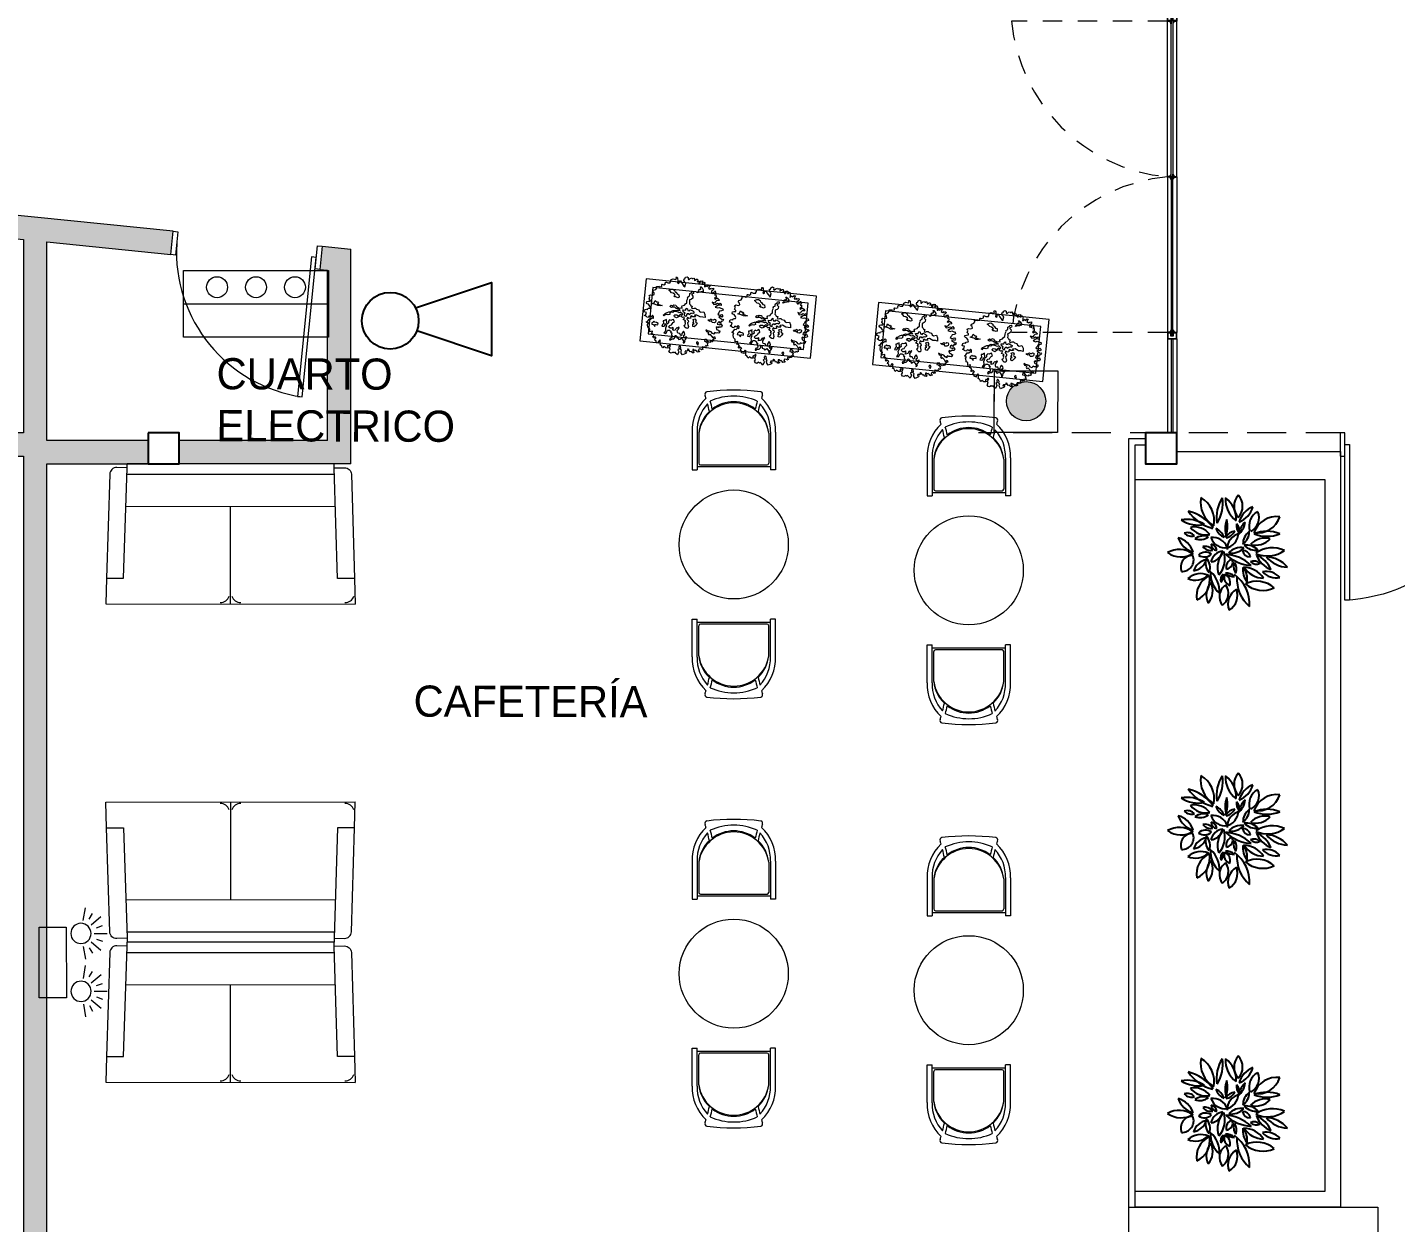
# Model space of a CAD drawing. Header units: metres. Extents: x 51 to 18146, y -212 to 18074.
# Drawn here: x 104.38 to 113.15, y 352.97 to 360.63 of the extents above; entities that cross this region are included whole.
import ezdxf

# ---------------------------------------------------------------- set-up
doc = ezdxf.new("R2010")
doc.units = ezdxf.units.M
doc.linetypes.add('DASHED2', pattern=[0.375, 0.25, -0.125])
doc.linetypes.add('HIDDEN2', pattern=[0.1875, 0.125, -0.0625])
doc.layers.get('0').update_dxf_attribs({"color": 250})
doc.layers.add('EXTINTORES', color=1, linetype='Continuous')
doc.layers.add('P0 - Vegetación', color=116, linetype='Continuous')
for name, color, linetype, lineweight in [('I-EM', 1, 'Continuous', 0), ('L-lampara de emergencia', 1, 'Continuous', 0), ('Metal', 250, 'Continuous', 0), ('P0 - Estructura', 250, 'Continuous', 25), ('P0 - Mobiliario', 250, 'Continuous', 9), ('P0 - Paredes', 250, 'Continuous', 20), ('P0 - Puertas', 250, 'Continuous', 13), ('P0 - Textos', 250, 'Continuous', 13), ('P0 - Ventanas', 250, 'Continuous', 15), ('P02 Vidrio', 250, 'Continuous', 0), ('RA Incendios', 1, 'Continuous', 5)]:
    doc.layers.add(name, color=color, linetype=linetype, lineweight=lineweight)
doc.layers.get('0').freeze()
doc.styles.add('ATT', font='romans.shx')
doc.styles.add('CENTURY GOTHIC', font='GOTHIC.TTF')

# ---------------------------------------------------------------- blocks, each defined once
blk = doc.blocks.new('*U218')
for points in [[(-0.07, 0.975), (-0.07, 0.075), (-0.04, 0.075), (-0.04, 0.975)], [(-0.07, 0), (-0.1, 0), (-0.1, 0.15), (-0.07, 0.15)], [(0.86, 0), (0.83, 0), (0.83, 0.15), (0.86, 0.15)]]:
    blk.add_lwpolyline(points, close=True)
blk.add_arc((-0.1103, 0.0347), 0.9411, 2.45203, 87.54797)
blk = doc.blocks.new('*U183')
at = {"layer": 'Metal', "color": 252}
for p, q in [((-12.105, 3.07, 0), (-12.105, 4.07, 0)), ((-12.045, 3.07, 0), (-12.045, 4.07, 0)), ((-12.105, 3.07, 0), (-12.105, 2.07, 0)), ((-12.045, 3.07, 0), (-12.045, 2.07, 0))]:
    blk.add_line(p, q, dxfattribs=at)
at = {"layer": 'Metal', "color": 252, "linetype": 'HIDDEN2'}
for p, q in [((-12.045, 4.07, 0), (-11.045, 4.07, 0)), ((-12.045, 2.07, 0), (-11.045, 2.07, 0))]:
    blk.add_line(p, q, dxfattribs=at)
at = {"layer": 'Metal', "extrusion": (7.7063e-09, 5.82697e-10, 1), "elevation": 0}
for points in [[(-12.045, 4.11), (-12.105, 4.11), (-12.105, 4.07), (-12.08, 4.07), (-12.08, 4.09), (-12.07, 4.09), (-12.07, 4.07), (-12.045, 4.07)], [(-12.0475, 4.1075), (-12.1025, 4.1075), (-12.1025, 4.0725), (-12.0825, 4.0725), (-12.0825, 4.0925), (-12.0675, 4.0925), (-12.0675, 4.0725), (-12.0475, 4.0725)], [(-12.045, 3.07), (-12.105, 3.07), (-12.105, 3.07), (-12.08, 3.07), (-12.08, 3.07), (-12.07, 3.07), (-12.07, 3.07), (-12.045, 3.07)], [(-12.045, 2.03), (-12.105, 2.03), (-12.105, 2.07), (-12.08, 2.07), (-12.08, 2.05), (-12.07, 2.05), (-12.07, 2.07), (-12.045, 2.07)], [(-12.0475, 2.0325), (-12.1025, 2.0325), (-12.1025, 2.0675), (-12.0825, 2.0675), (-12.0825, 2.0475), (-12.0675, 2.0475), (-12.0675, 2.0675), (-12.0475, 2.0675)]]:
    blk.add_lwpolyline(points, close=True, dxfattribs=at)
for points in [[(-12.08, 4.07), (-12.08, 4.0539, -1), (-12.0827, 4.0539, 0.374293), (-12.0989, 4.068, -1.02087), (-12.0991, 4.07), (-12.08, 4.07)], [(-12.07, 4.07), (-12.07, 4.0539, 1), (-12.0673, 4.0539, -0.374293), (-12.0511, 4.068, 1.02087), (-12.0509, 4.07), (-12.07, 4.07)], [(-12.08, 3.07), (-12.08, 3.0861, 1), (-12.0827, 3.0861, -0.374293), (-12.0989, 3.072, 1.02087), (-12.0991, 3.07), (-12.08, 3.07)], [(-12.07, 3.07), (-12.07, 3.0861, -1), (-12.0673, 3.0861, 0.374293), (-12.0511, 3.072, -1.02087), (-12.0509, 3.07), (-12.07, 3.07)], [(-12.08, 3.07), (-12.08, 3.0539, -1), (-12.0827, 3.0539, 0.374293), (-12.0989, 3.068, -1.02087), (-12.0991, 3.07), (-12.08, 3.07)], [(-12.07, 3.07), (-12.07, 3.0539, 1), (-12.0673, 3.0539, -0.374293), (-12.0511, 3.068, 1.02087), (-12.0509, 3.07), (-12.07, 3.07)], [(-12.08, 2.07), (-12.08, 2.0861, 1), (-12.0827, 2.0861, -0.374293), (-12.0989, 2.072, 1.02087), (-12.0991, 2.07), (-12.08, 2.07)], [(-12.07, 2.07), (-12.07, 2.0861, -1), (-12.0673, 2.0861, 0.374293), (-12.0511, 2.072, -1.02087), (-12.0509, 2.07), (-12.07, 2.07)]]:
    blk.add_lwpolyline(points, format="xyb", close=True, dxfattribs=at)
blk.add_lwpolyline([(-12.08, 3.07), (-12.08, 3.07), (-12.07, 3.07), (-12.07, 3.07)], dxfattribs=at)
blk.add_lwpolyline([(-12.08, 3.07), (-12.08, 3.07), (-12.07, 3.07), (-12.07, 3.07)], dxfattribs=at)
at = {"layer": 'Metal', "color": 252, "linetype": 'HIDDEN2'}
for centre, start, end in [((-12.1466, 4.1716, 0), 275.26943, 354.7305), ((-12.1466, 1.9684, 0), 5.2695, 84.73057)]:
    blk.add_arc(centre, 1.1063, start, end, dxfattribs=at)
at = {"layer": 'P02 Vidrio', "extrusion": (7.7063e-09, 5.82697e-10, 1), "elevation": 0}
for points in [[(-12.08, 4.09), (-12.08, 3.07), (-12.07, 3.07), (-12.07, 4.09)], [(-12.08, 2.05), (-12.08, 3.07), (-12.07, 3.07), (-12.07, 2.05)]]:
    blk.add_lwpolyline(points, close=True, dxfattribs=at)
blk = doc.blocks.new('AP79')
for points in [[(-0.003, 0.465), (0.006, 0.486), (0.024, 0.495), (0.039, 0.485), (0.039, 0.472), (0.042, 0.458), (0.051, 0.458), (0.067, 0.474), (0.088, 0.481), (0.092, 0.472), (0.101, 0.472), (0.112, 0.479), (0.123, 0.465), (0.121, 0.45), (0.128, 0.452), (0.148, 0.465), (0.16, 0.466), (0.164, 0.45), (0.158, 0.433), (0.178, 0.443), (0.18, 0.417), (0.194, 0.415), (0.198, 0.433), (0.198, 0.447), (0.217, 0.445), (0.223, 0.449), (0.226, 0.433), (0.217, 0.418), (0.231, 0.418), (0.246, 0.433), (0.257, 0.418), (0.253, 0.404), (0.253, 0.39), (0.251, 0.371), (0.264, 0.375), (0.271, 0.39), (0.284, 0.375), (0.3, 0.388), (0.305, 0.4), (0.31, 0.39), (0.323, 0.39), (0.314, 0.374), (0.305, 0.357), (0.321, 0.345), (0.328, 0.359), (0.334, 0.347), (0.35, 0.354), (0.366, 0.357), (0.369, 0.341), (0.357, 0.327), (0.342, 0.32), (0.342, 0.304), (0.35, 0.284), (0.357, 0.298), (0.371, 0.284), (0.371, 0.306), (0.385, 0.311), (0.389, 0.322), (0.395, 0.302), (0.4, 0.289), (0.389, 0.279), (0.388, 0.268), (0.402, 0.273), (0.404, 0.255), (0.404, 0.244), (0.393, 0.237), (0.384, 0.228), (0.393, 0.217), (0.404, 0.228), (0.415, 0.236), (0.432, 0.223), (0.448, 0.207), (0.441, 0.201), (0.412, 0.198), (0.398, 0.182), (0.388, 0.166), (0.357, 0.176), (0.377, 0.148), (0.404, 0.153), (0.423, 0.166), (0.447, 0.155), (0.459, 0.169), (0.472, 0.153), (0.472, 0.137), (0.45, 0.141), (0.429, 0.137), (0.396, 0.116), (0.429, 0.105), (0.447, 0.112), (0.484, 0.098), (0.493, 0.1), (0.499, 0.078), (0.479, 0.068), (0.455, 0.064), (0.448, 0.044), (0.432, 0.026), (0.45, 0.015), (0.484, 0.024), (0.499, 0.008), (0.488, -0.01), (0.47, -0.001), (0.447, -0.01), (0.473, -0.029), (0.486, -0.042), (0.499, -0.037), (0.509, -0.049), (0.495, -0.063), (0.479, -0.065), (0.468, -0.087), (0.453, -0.07), (0.436, -0.085), (0.431, -0.103), (0.468, -0.112), (0.459, -0.112), (0.477, -0.099), (0.493, -0.122), (0.486, -0.138), (0.466, -0.14), (0.45, -0.138), (0.441, -0.151), (0.432, -0.138), (0.418, -0.148), (0.423, -0.171), (0.447, -0.181), (0.452, -0.196), (0.466, -0.189), (0.464, -0.21), (0.455, -0.219), (0.437, -0.216), (0.421, -0.219), (0.404, -0.21), (0.395, -0.219), (0.393, -0.233), (0.373, -0.223), (0.355, -0.203), (0.328, -0.194), (0.305, -0.192), (0.285, -0.178), (0.294, -0.201), (0.325, -0.208), (0.314, -0.223), (0.325, -0.244), (0.337, -0.232), (0.362, -0.257), (0.377, -0.282), (0.4, -0.264), (0.409, -0.292), (0.391, -0.296), (0.373, -0.314), (0.382, -0.325), (0.362, -0.334), (0.352, -0.321), (0.341, -0.339), (0.316, -0.328), (0.298, -0.303), (0.275, -0.305), (0.271, -0.325), (0.291, -0.33), (0.32, -0.352), (0.307, -0.362), (0.318, -0.379), (0.314, -0.387), (0.291, -0.38), (0.289, -0.391), (0.294, -0.403), (0.282, -0.403), (0.267, -0.403), (0.261, -0.411), (0.248, -0.395), (0.244, -0.418), (0.257, -0.43), (0.237, -0.439), (0.23, -0.43), (0.207, -0.428), (0.196, -0.454), (0.209, -0.452), (0.212, -0.465), (0.185, -0.471), (0.178, -0.459), (0.158, -0.443), (0.15, -0.454), (0.14, -0.438), (0.126, -0.439), (0.126, -0.461), (0.146, -0.47), (0.135, -0.481), (0.119, -0.479), (0.108, -0.463), (0.092, -0.468), (0.08, -0.452), (0.06, -0.436), (0.071, -0.432), (0.056, -0.459), (0.031, -0.459), (0.024, -0.473), (0.037, -0.47), (0.045, -0.482), (0.04, -0.49), (-0.004, -0.511), (-0.02, -0.487), (-0.023, -0.463), (-0.017, -0.452), (-0.031, -0.441), (-0.026, -0.42), (-0.033, -0.402), (-0.046, -0.391), (-0.055, -0.411), (-0.05, -0.432), (-0.067, -0.447), (-0.06, -0.457), (-0.053, -0.473), (-0.069, -0.511), (-0.087, -0.493), (-0.101, -0.477), (-0.114, -0.487), (-0.126, -0.477), (-0.148, -0.491), (-0.166, -0.486), (-0.18, -0.465), (-0.166, -0.445), (-0.174, -0.425), (-0.166, -0.403), (-0.16, -0.387), (-0.171, -0.379), (-0.183, -0.403), (-0.194, -0.393), (-0.2, -0.406), (-0.196, -0.428), (-0.221, -0.428), (-0.246, -0.411), (-0.261, -0.428), (-0.271, -0.412), (-0.278, -0.398), (-0.296, -0.391), (-0.291, -0.38), (-0.294, -0.357), (-0.296, -0.344), (-0.291, -0.339), (-0.302, -0.327), (-0.323, -0.354), (-0.316, -0.37), (-0.348, -0.36), (-0.348, -0.339), (-0.364, -0.33), (-0.359, -0.311), (-0.347, -0.305), (-0.363, -0.289), (-0.38, -0.301), (-0.382, -0.301), (-0.393, -0.287), (-0.379, -0.275), (-0.393, -0.253), (-0.404, -0.255), (-0.412, -0.244), (-0.402, -0.239), (-0.4, -0.216), (-0.434, -0.225), (-0.434, -0.207), (-0.434, -0.189), (-0.445, -0.185), (-0.455, -0.178), (-0.458, -0.169), (-0.463, -0.14), (-0.468, -0.137), (-0.464, -0.133), (-0.454, -0.114), (-0.474, -0.108), (-0.482, -0.101), (-0.463, -0.09), (-0.445, -0.063), (-0.427, -0.063), (-0.404, -0.043), (-0.391, -0.056), (-0.391, -0.027), (-0.404, -0.013), (-0.422, -0.038), (-0.429, -0.027), (-0.45, -0.027), (-0.458, -0.043), (-0.475, -0.04), (-0.482, -0.033), (-0.506, -0.019), (-0.49, -0.008), (-0.482, 0.019), (-0.513, 0.026), (-0.507, 0.055), (-0.484, 0.062), (-0.472, 0.058), (-0.464, 0.074), (-0.438, 0.078), (-0.434, 0.09), (-0.441, 0.101), (-0.458, 0.126), (-0.475, 0.132), (-0.486, 0.144), (-0.48, 0.159), (-0.464, 0.164), (-0.436, 0.166), (-0.438, 0.18), (-0.454, 0.196), (-0.445, 0.221), (-0.455, 0.239), (-0.439, 0.25), (-0.409, 0.246), (-0.389, 0.253), (-0.393, 0.275), (-0.411, 0.289), (-0.4, 0.307), (-0.373, 0.32), (-0.361, 0.339), (-0.364, 0.357), (-0.325, 0.361), (-0.323, 0.354), (-0.296, 0.359), (-0.296, 0.37), (-0.298, 0.384), (-0.293, 0.388), (-0.291, 0.388), (-0.271, 0.381), (-0.25, 0.393), (-0.252, 0.4), (-0.25, 0.418), (-0.239, 0.418), (-0.221, 0.409), (-0.189, 0.411), (-0.189, 0.417), (-0.18, 0.429), (-0.182, 0.438), (-0.177, 0.452), (-0.153, 0.463), (-0.119, 0.454), (-0.11, 0.474), (-0.119, 0.485), (-0.103, 0.485), (-0.096, 0.472), (-0.092, 0.439), (-0.098, 0.415), (-0.087, 0.406), (-0.076, 0.413), (-0.072, 0.438), (-0.058, 0.439), (-0.046, 0.417), (-0.013, 0.374), (-0.001, 0.363), (0.01, 0.411), (-0.004, 0.425), (-0.015, 0.445), (-0.013, 0.466)], [(0.175, 0.325), (0.191, 0.338), (0.207, 0.336), (0.207, 0.352), (0.2, 0.368), (0.209, 0.368), (0.221, 0.356), (0.237, 0.331), (0.235, 0.307), (0.226, 0.311), (0.212, 0.304), (0.187, 0.302), (0.162, 0.291), (0.166, 0.304), (0.185, 0.314)], [(-0.377, 0.177), (-0.357, 0.159), (-0.343, 0.162), (-0.332, 0.144), (-0.35, 0.137), (-0.314, 0.123), (-0.285, 0.116), (-0.31, 0.112), (-0.339, 0.112), (-0.368, 0.126), (-0.413, 0.139), (-0.388, 0.148)], [(-0.266, -0.009), (-0.248, 0.01), (-0.23, 0.021), (-0.219, 0.028), (-0.196, 0.037), (-0.169, 0.039), (-0.164, 0.046), (-0.142, 0.057), (-0.124, 0.055), (-0.094, 0.061), (-0.076, 0.062), (-0.049, 0.059), (-0.058, 0.069), (-0.08, 0.077), (-0.103, 0.084), (-0.121, 0.098), (-0.153, 0.098), (-0.165, 0.094), (-0.185, 0.107), (-0.167, 0.123), (-0.146, 0.114), (-0.135, 0.13), (-0.108, 0.123), (-0.101, 0.107), (-0.076, 0.094), (-0.07, 0.087), (-0.049, 0.094), (-0.027, 0.089), (-0.033, 0.109), (-0.026, 0.121), (0.003, 0.13), (0.014, 0.148), (0.032, 0.161), (0.032, 0.19), (0.037, 0.206), (0.044, 0.225), (0.039, 0.232), (0.049, 0.243), (0.065, 0.25), (0.065, 0.266), (0.067, 0.281), (0.092, 0.295), (0.091, 0.302), (0.105, 0.309), (0.114, 0.3), (0.112, 0.281), (0.092, 0.274), (0.091, 0.264), (0.096, 0.259), (0.107, 0.247), (0.105, 0.222), (0.091, 0.209), (0.08, 0.202), (0.065, 0.197), (0.067, 0.184), (0.067, 0.166), (0.065, 0.148), (0.078, 0.136), (0.083, 0.123), (0.101, 0.12), (0.094, 0.094), (0.107, 0.087), (0.126, 0.094), (0.144, 0.094), (0.157, 0.082), (0.187, 0.075), (0.198, 0.053), (0.216, 0.043), (0.253, 0.051), (0.268, 0.018), (0.271, -0.024), (0.241, -0.017), (0.209, -0.017), (0.166, 0.007), (0.134, 0.003), (0.146, -0.017), (0.112, -0.017), (0.094, -0.004), (0.085, -0.017), (0.089, -0.035), (0.065, -0.04), (0.046, -0.029), (0.04, -0.051), (0.057, -0.065), (0.06, -0.083), (0.048, -0.099), (0.053, -0.119), (0.06, -0.142), (0.053, -0.17), (0.033, -0.167), (0.014, -0.153), (0.005, -0.133), (0.019, -0.124), (0.024, -0.104), (0.014, -0.084), (0.028, -0.081), (0.016, -0.067), (-0.008, -0.058), (0.003, -0.042), (0.008, -0.029), (-0.001, -0.025), (-0.02, -0.029), (-0.033, -0.018), (-0.054, -0.015), (-0.07, -0.024), (-0.094, -0.038), (-0.121, -0.025), (-0.128, -0.009), (-0.117, 0), (-0.09, 0), (-0.078, -0.009), (-0.058, 0), (-0.047, 0.012), (-0.031, 0), (-0.019, 0.005), (-0.02, 0.018), (-0.031, 0.026), (-0.045, 0.037), (-0.062, 0.03), (-0.074, 0.035), (-0.103, 0.044), (-0.133, 0.043), (-0.144, 0.03), (-0.165, 0.034), (-0.183, 0.023), (-0.182, 0.005), (-0.203, -0.004), (-0.217, 0.001), (-0.25, -0.008), (-0.258, -0.018)], [(-0.171, 0.327), (-0.153, 0.329), (-0.13, 0.316), (-0.126, 0.298), (-0.112, 0.291), (-0.092, 0.266), (-0.073, 0.261), (-0.069, 0.227), (-0.085, 0.22), (-0.11, 0.23), (-0.126, 0.23), (-0.133, 0.245), (-0.119, 0.25), (-0.126, 0.261), (-0.146, 0.277), (-0.167, 0.281), (-0.187, 0.302), (-0.203, 0.314)], [(0.019, 0.066), (0.028, 0.087), (0.039, 0.093), (0.042, 0.078), (0.049, 0.062), (0.074, 0.057), (0.065, 0.067), (0.082, 0.073), (0.112, 0.058), (0.126, 0.046), (0.125, 0.03), (0.11, 0.021), (0.105, 0.028), (0.085, 0.023), (0.065, 0.008), (0.062, 0.019), (0.042, 0.019), (0.031, 0.005), (0.028, -0.015), (0.012, -0.008), (0.003, 0.015), (0.013, 0.026), (-0.008, 0.039), (-0.015, 0.066)], [(-0.371, -0.103), (-0.386, -0.09), (-0.391, -0.103), (-0.409, -0.11), (-0.411, -0.13), (-0.389, -0.131), (-0.368, -0.158), (-0.366, -0.133), (-0.352, -0.13), (-0.33, -0.133), (-0.33, -0.115), (-0.348, -0.105)], [(-0.223, -0.062), (-0.243, -0.072), (-0.248, -0.079), (-0.266, -0.081), (-0.261, -0.115), (-0.273, -0.13), (-0.28, -0.148), (-0.255, -0.151), (-0.241, -0.138), (-0.237, -0.115), (-0.221, -0.142), (-0.234, -0.174), (-0.23, -0.192), (-0.234, -0.216), (-0.25, -0.235), (-0.228, -0.241), (-0.219, -0.228), (-0.207, -0.201), (-0.182, -0.199), (-0.157, -0.214), (-0.165, -0.228), (-0.148, -0.232), (-0.153, -0.253), (-0.144, -0.273), (-0.146, -0.293), (-0.169, -0.3), (-0.176, -0.321), (-0.162, -0.321), (-0.148, -0.307), (-0.123, -0.307), (-0.105, -0.285), (-0.106, -0.266), (-0.096, -0.262), (-0.085, -0.277), (-0.085, -0.294), (-0.069, -0.298), (-0.056, -0.316), (-0.044, -0.309), (-0.024, -0.298), (-0.012, -0.314), (0.003, -0.336), (0.001, -0.357), (0.012, -0.355), (0.023, -0.337), (0.015, -0.323), (0.028, -0.312), (0.042, -0.289), (0.04, -0.277), (0.028, -0.282), (0.013, -0.294), (0.008, -0.28), (0.001, -0.26), (0.019, -0.248), (0.015, -0.228), (-0.001, -0.207), (-0.008, -0.217), (-0.019, -0.235), (-0.02, -0.251), (-0.03, -0.266), (-0.038, -0.259), (-0.048, -0.237), (-0.074, -0.235), (-0.078, -0.219), (-0.08, -0.198), (-0.067, -0.18), (-0.056, -0.162), (-0.062, -0.155), (-0.078, -0.171), (-0.089, -0.165), (-0.099, -0.178), (-0.108, -0.196), (-0.135, -0.203), (-0.137, -0.189), (-0.128, -0.174), (-0.137, -0.162), (-0.149, -0.173), (-0.173, -0.174), (-0.194, -0.155), (-0.178, -0.137), (-0.157, -0.131), (-0.148, -0.115), (-0.135, -0.099), (-0.121, -0.088), (-0.128, -0.07), (-0.135, -0.058), (-0.148, -0.065), (-0.165, -0.074), (-0.183, -0.067), (-0.198, -0.085), (-0.196, -0.106), (-0.214, -0.124), (-0.219, -0.094), (-0.223, -0.081)], [(0.119, -0.051), (0.142, -0.042), (0.158, -0.063), (0.148, -0.078), (0.155, -0.087), (0.173, -0.097), (0.158, -0.124), (0.135, -0.148), (0.117, -0.142), (0.117, -0.11), (0.133, -0.106), (0.115, -0.085), (0.13, -0.076)], [(0.309, -0.051), (0.32, -0.052), (0.336, -0.049), (0.352, -0.038), (0.356, -0.045), (0.379, -0.049), (0.391, -0.04), (0.407, -0.044), (0.411, -0.058), (0.407, -0.076), (0.389, -0.087), (0.366, -0.085), (0.363, -0.083), (0.359, -0.074), (0.359, -0.062), (0.338, -0.07), (0.32, -0.063)], [(0.196, -0.351), (0.185, -0.337), (0.171, -0.343), (0.169, -0.355), (0.182, -0.366), (0.187, -0.379)]]:
    blk.add_lwpolyline(points, close=True)
blk = doc.blocks.new('-COL40-')
at = {"color": 0}
blk.add_lwpolyline([(-0.2, 0.2), (-0.2, -0.2), (0.2, -0.2), (0.2, 0.2)], close=True, dxfattribs=at)
blk = doc.blocks.new('12PPLT10')
at = {"color": 0, "linetype": 'ByBlock'}
for centre, radius, start, end in [((0.089, 0.365), 0.146, 120.4086, 200.4312), ((-0.122, 0.44), 0.146, 300.4086, 20.4312), ((0.147, 0.439), 0.305, 176.0096, 234.5768), ((-0.356, 0.229), 0.305, 356.0096, 49.186), ((0.139, 0.35), 0.119, 124.6008, 217.4658), ((-0.023, 0.376), 0.119, 304.6008, 37.4658), ((0.307, 0.329), 0.212, 175.2839, 229.9285), ((-0.041, 0.184), 0.212, 355.2839, 49.9285), ((0.312, 0.325), 0.16, 138.8969, 205.4069), ((0.047, 0.362), 0.16, 318.8969, 25.4069), ((0.365, 0.232), 0.189, 114.4303, 189.807), ((0.101, 0.372), 0.189, 294.4303, 9.807), ((-0.271, 0.094), 0.229, 49.8506, 114.6719), ((-0.219, 0.476), 0.229, 229.8506, 294.6719), ((0.036, 0.232), 0.175, 172.8778, 216.4562), ((-0.276, 0.146), 0.175, 354.4977, 38.0761), ((0.079, 0.258), 0.0744, 161.8817, 249.7301), ((-0.017, 0.211), 0.0744, 341.8817, 69.7301), ((0.124, 0.207), 0.0617, 131.0823, 198.427), ((0.025, 0.234), 0.0617, 311.0823, 18.427), ((0.298, 0.078), 0.159, 66.1459, 133.4318), ((-0.486, -0.114), 0.242, 39.7488, 87.8702), ((-0.291, 0.282), 0.242, 219.7488, 267.8702), ((-0.383, 0.062), 0.156, 42.1437, 101.6667), ((-0.299, 0.319), 0.156, 222.1437, 281.6667), ((-0.418, -0.053), 0.216, 21.3015, 68.66), ((-0.137, 0.227), 0.216, 201.3015, 248.66), ((-0.105, 0.331), 0.203, 212.8184, 268.3343), ((-0.282, 0.018), 0.203, 32.8184, 88.3343), ((0.044, 0.144), 0.0925, 158.2119, 216.9673), ((-0.116, 0.123), 0.0925, 338.2119, 36.9673), ((0.039, 0.28), 0.102, 227.1077, 273.2701), ((-0.025, 0.104), 0.102, 47.1077, 93.2701), ((0.049, 0.082), 0.065, 102.1635, 198.3798), ((-0.026, 0.125), 0.065, 282.1635, 18.3798), ((0.243, 0.06), 0.194, 136.6356, 199.4278), ((-0.082, 0.129), 0.194, 316.6356, 19.4278), ((0.293, 0.131), 0.118, 159.261, 223.9723), ((0.095, 0.093), 0.118, 337.7122, 42.4235), ((0.254, 0.341), 0.159, 245.4893, 312.7752), ((0.184, 0.2), 0.137, 279.3324, 342.1699), ((0.336, 0.023), 0.137, 99.3324, 162.1699), ((0.411, 0.066), 0.098, 86.9965, 202.2058), ((0.325, 0.127), 0.098, 266.9965, 22.2058), ((-0.31, -0.217), 0.249, 66.2552, 125.0335), ((-0.351, 0.213), 0.249, 245.6693, 304.4476), ((-0.215, 0.029), 0.0728, 47.3873, 115.7476), ((-0.197, 0.148), 0.0728, 227.3873, 295.7476), ((0.067, 0.367), 0.349, 226.9394, 265.8583), ((-0.196, -0.235), 0.349, 46.9394, 85.8583), ((-0.164, -0.025), 0.0661, 10.523, 90.8605), ((-0.1, 0.053), 0.0661, 190.523, 270.8605), ((-0.006, -0.131), 0.14, 80.1717, 138.3136), ((-0.087, 0.101), 0.14, 260.1717, 318.3136), ((0.054, 0.107), 0.116, 276.3902, 348.0722), ((0.182, -0.032), 0.116, 97.3883, 169.0703), ((0.223, -0.04), 0.0817, 53.2772, 136.2565), ((0.213, 0.082), 0.0817, 233.2772, 316.2565), ((0.421, -0.151), 0.192, 54.1936, 122.622), ((0.436, 0.17), 0.192, 232.0955, 300.5238), ((-0.208, -0.231), 0.173, 75.5726, 136.3385), ((-0.29, 0.055), 0.173, 255.5726, 316.3385), ((-0.212, -0.153), 0.138, 43.3367, 98.0592), ((-0.131, 0.079), 0.138, 223.3367, 278.0592), ((-0.23, -0.068), 0.128, 305.3547, 0.2444), ((-0.028, -0.172), 0.128, 125.3547, 180.2444), ((-0.095, -0.031), 0.125, 280.5964, 4.0524), ((0.062, -0.158), 0.125, 98.3256, 181.7816), ((0.048, -0.162), 0.126, 18.7265, 98.5819), ((0.149, 0.003), 0.126, 198.7265, 278.5819), ((0.107, -0.072), 0.0602, 4.751, 78.4779), ((0.179, -0.008), 0.0602, 184.751, 258.4779), ((0.172, -0.094), 0.0803, 36.6262, 104.0418), ((0.217, 0.032), 0.0803, 216.6262, 284.0418), ((0.263, -0.23), 0.125, 71.397, 126.5601), ((0.228, -0.012), 0.125, 251.397, 306.5601), ((0.494, 0.058), 0.186, 198.5093, 254.2466), ((0.267, -0.18), 0.186, 18.5093, 74.2466), ((-0.305, -0.424), 0.291, 67.9577, 112.0423), ((-0.305, 0.116), 0.291, 247.9577, 292.0423), ((-0.223, -0.362), 0.201, 81.9405, 161.3964), ((-0.386, -0.099), 0.201, 261.9405, 341.3964), ((-0.105, -0.292), 0.133, 118.5878, 201.4707), ((-0.287, -0.221), 0.133, 296.5049, 19.3878), ((0.03, -0.267), 0.151, 133.9894, 174.6599), ((-0.222, -0.142), 0.151, 312.3809, 353.0513), ((-0.122, -0.221), 0.0752, 346.6712, 51.5788), ((0.002, -0.183), 0.0752, 162.6051, 227.5126), ((0.059, -0.223), 0.104, 100.7404, 152.602), ((-0.048, -0.073), 0.104, 278.3028, 330.1644), ((0.277, -0.213), 0.249, 159.0434, 194.094), ((-0.201, -0.194), 0.249, 341.3279, 16.3785), ((0.005, -0.241), 0.128, 19.0975, 66.0922), ((0.177, -0.082), 0.128, 199.0975, 246.0922), ((0.368, -0.262), 0.229, 169.9797, 239.5558), ((0.026, -0.419), 0.229, 349.7437, 59.3198), ((0.44, -0.001), 0.354, 214.8518, 256.8329), ((0.065, -0.543), 0.354, 33.7346, 75.7157), ((0.211, -0.31), 0.165, 37.9495, 102.0596), ((0.307, -0.047), 0.165, 217.9495, 282.0596), ((0.269, -0.51), 0.282, 57.8807, 99.8189), ((0.33, -0.217), 0.0842, 42.1798, 106.9561), ((0.368, -0.08), 0.0842, 222.1798, 286.9561), ((0.001, -0.435), 0.195, 111.2499, 164.3738), ((-0.257, -0.201), 0.195, 291.2499, 344.3738), ((0.039, -0.387), 0.139, 137.2817, 222.7183), ((-0.166, -0.387), 0.139, 317.2817, 42.7184), ((0.177, -0.278), 0.223, 176.7146, 233.4855), ((-0.178, -0.444), 0.223, 356.7146, 53.4855), ((0.364, -0.408), 0.297, 146.5506, 189.6063), ((-0.176, -0.294), 0.297, 326.5506, 9.6063), ((0.371, 0.006), 0.282, 237.8807, 279.8189)]:
    blk.add_arc(centre, radius, start, end, dxfattribs=at)
at = {"color": 0, "linetype": 'ByBlock', "style": 'ATT'}
for tag, p, flags in [('ITEM', (-0.911, -2.546), 3), ('ROOM_NUMBER', (-0.911, -3.879), 1)]:
    blk.add_attdef(tag, p, '', height=1, dxfattribs=dict(at, flags=flags))
blk = doc.blocks.new('A$C7ec3bbc5')
at = {"layer": 'L-lampara de emergencia'}
for p, q in [((0.0001217, 0.0003677), (0.000063, 0.0004376)), ((0.0001415, 0.0004065), (0.0001261, 0.0004486)), ((0.0001815, 0.0003895), (0.0001815, 0.0004807)), ((0.0002216, 0.0004065), (0.0002369, 0.0004486)), ((0.0002413, 0.0003677), (0.0003, 0.0004376)), ((0.0005314, 0.0003677), (0.0004727, 0.0004376)), ((0.0005511, 0.0004065), (0.0005358, 0.0004486)), ((0.0005912, 0.0003895), (0.0005912, 0.0004807)), ((0.0006313, 0.0004065), (0.0006466, 0.0004486)), ((0.000651, 0.0003677), (0.0007097, 0.0004376)), ((0.0000899, 0.0003126), (0, 0.0003284)), ((0.0000801, 0.000355), (0.0000413, 0.0003774)), ((0.0002731, 0.0003126), (0.000363, 0.0003284)), ((0.000283, 0.000355), (0.0003218, 0.0003774)), ((0.0004996, 0.0003126), (0.0004097, 0.0003284)), ((0.0004897, 0.000355), (0.000451, 0.0003774)), ((0.0006828, 0.0003126), (0.0007727, 0.0003284)), ((0.0006926, 0.000355), (0.0007314, 0.0003774))]:
    blk.add_line(p, q, dxfattribs=at)
at = {"layer": 'L-lampara de emergencia', "linetype": 'Continuous'}
for p, q in [((0.0001363, 0), (0.0001363, 0.0001923)), ((0.0001363, 0.0001923), (0.0006364, 0.0001923)), ((0.0006364, 0.0001923), (0.0006364, 0)), ((0.0006364, 0), (0.0001363, 0))]:
    blk.add_line(p, q, dxfattribs=at)
at = {"layer": 'L-lampara de emergencia', "linetype": 'Continuous', "extrusion": (0, 0, -1)}
for centre, major_axis, start_param, end_param in [((0.0001815, 0.0002964), (0.0000505, 0.0000505), 3.926989, 10.210174), ((0.0005912, 0.0002964), (-0.0000505, 0.0000505), 5.497785254899894, 11.78097056207948)]:
    blk.add_ellipse(centre, major_axis=major_axis, ratio=1, start_param=start_param, end_param=end_param, dxfattribs=at)
blk = doc.blocks.new('A$C2213134c')
at = {"layer": 'RA Incendios'}
blk.add_lwpolyline([(0, 0.000429), (0.0009318, 0.000429), (0.0009318, 0), (0, 0)], close=True, dxfattribs=at)
blk.add_lwpolyline([(0, 0.0002145), (0.0009318, 0.0002145)], dxfattribs=at)
for centre in [(0.0002159, 0.0003211), (0.0004659, 0.0003211), (0.0007159, 0.0003211)]:
    blk.add_circle(centre, 0.0000671, dxfattribs=at)
blk = doc.blocks.new('extintor pqs')
at = {"layer": 'EXTINTORES'}
blk.add_lwpolyline([(102.0299, 70.2583), (102.5164, 70.4199), (102.5164, 69.9509), (102.0381, 70.1092)], dxfattribs=at)
blk.add_circle((101.8684, 70.1746), 0.1819, dxfattribs=at)
blk = doc.blocks.new('*U190')
for points in [[(-0.2, 0.15), (-0.17, 0.15), (-0.17, 0), (-0.2, 0)], [(0.83, 0.15), (0.86, 0.15), (0.86, 0), (0.83, 0)], [(0.83, -0.925), (0.83, 0.075), (0.8, 0.075), (0.8, -0.925)]]:
    blk.add_lwpolyline(points, close=True)
blk.add_arc((0.8747, 0.1197), 1.0457, 182.45203, 267.54797)
blk = doc.blocks.new('A$Caf474d90')
at = {"layer": 'I-EM'}
h = blk.add_hatch(color=256, dxfattribs=at)
h.dxf.hatch_style = 1
h.paths.add_polyline_path([(0.0000721, 0.0000937, 1), (0.0003028, 0.0000937, 1)])
for p, q in [((0, 0.0002723), (0.0002839, 0.0002726)), ((0.0000003, 0), (0, 0.0002723))]:
    blk.add_line(p, q, dxfattribs=at)
blk.add_lwpolyline([(0, 0.0002723), (0.0003735, 0.0002726), (0.0003738, -0.0000914), (0.0000003, -0.0000917)], close=True, dxfattribs=at)
blk.add_circle((0.0001875, 0.0000937), 0.0001153, dxfattribs=at)

msp = doc.modelspace()

# ---------------------------------------------------------------- hatches: boundary and pattern name
at = {"layer": 'P0 - Paredes'}
h = msp.add_hatch(color=256, dxfattribs=at)
h.dxf.hatch_style = 1
h.paths.add_polyline_path([(105.158, 357.9818), (104.5088, 357.9818), (104.5088, 359.2548), (105.3035, 359.1746), (105.3184, 359.3229), (101.7819, 359.6806), (101.7819, 359.53), (101.7819, 359.3802), (101.8568, 359.3802), (101.8568, 357.8819), (102.0016, 357.8818), (102.0016, 357.9818), (102.0016, 359.5078), (104.3589, 359.2699), (104.3589, 358.0317), (103.0604, 358.0317), (103.0604, 357.8819), (104.3589, 357.8819), (104.3589, 351.639), (103.8595, 351.639), (103.8595, 351.3394), (104.3589, 351.3394), (104.3589, 349.941), (104.5088, 349.941), (104.5088, 351.3394), (104.5088, 357.8319), (105.158, 357.8319)])
h = msp.add_hatch(color=256, dxfattribs=at)
h.dxf.hatch_style = 1
h.paths.add_polyline_path([(106.4572, 359.2088), (106.2727, 359.2274), (106.2576, 359.0784), (106.3073, 359.0733), (106.3073, 357.9818), (105.3578, 357.9818), (105.3578, 357.8319), (106.4572, 357.8319)])

# ---------------------------------------------------------------- linework, layer by layer
at = {"layer": 'P0 - Mobiliario'}
for p, q in [((108.6439, 358.0361), (108.6439, 357.7934)), ((108.676, 358.0373), (108.676, 357.7934)), ((108.6867, 358.029), (108.6867, 357.8363)), ((109.1357, 358.029), (109.1357, 357.8363)), ((109.1464, 358.0373), (109.1464, 357.7934)), ((109.1785, 358.0361), (109.1785, 357.7934)), ((108.6439, 357.7934), (108.676, 357.7934)), ((108.676, 357.8149), (109.1464, 357.8149)), ((108.6974, 357.8256), (109.125, 357.8256)), ((109.1785, 357.7934), (109.1464, 357.7934)), ((110.1501, 357.8702), (110.1501, 357.6275)), ((110.1822, 357.8713), (110.1823, 357.6275)), ((110.193, 357.8631), (110.193, 357.6704)), ((110.6419, 357.8631), (110.6419, 357.6704)), ((110.6526, 357.8713), (110.6526, 357.6275)), ((110.6847, 357.8702), (110.6847, 357.6275)), ((110.1501, 357.6275), (110.1823, 357.6275)), ((110.1823, 357.6489), (110.6526, 357.6489)), ((110.2037, 357.6597), (110.6312, 357.6597)), ((110.6847, 357.6275), (110.6526, 357.6275)), ((105.6858, 356.9334), (105.6861, 357.5595)), ((104.8911, 357.0992), (104.8863, 356.9339)), ((106.4808, 357.098), (106.4853, 356.9327)), ((104.8863, 356.9339), (106.4853, 356.9327)), ((108.6439, 356.5947), (108.6439, 356.8374)), ((108.6439, 356.8374), (108.676, 356.8374)), ((108.676, 356.5936), (108.676, 356.8374)), ((109.1785, 356.8374), (109.1464, 356.8374)), ((109.1464, 356.5936), (109.1464, 356.8374)), ((109.1785, 356.5947), (109.1785, 356.8374)), ((109.1464, 356.816), (108.676, 356.816)), ((108.6867, 356.6018), (108.6867, 356.7946)), ((109.125, 356.8053), (108.6974, 356.8053)), ((109.1357, 356.6018), (109.1357, 356.7946)), ((110.1501, 356.4288), (110.1501, 356.6715)), ((110.1501, 356.6715), (110.1823, 356.6715)), ((110.1822, 356.4277), (110.1823, 356.6715)), ((110.6526, 356.6501), (110.1823, 356.6501)), ((110.6847, 356.6715), (110.6526, 356.6715)), ((110.6526, 356.4277), (110.6526, 356.6715)), ((110.6847, 356.4288), (110.6847, 356.6715)), ((110.193, 356.4359), (110.193, 356.6287)), ((110.6312, 356.6394), (110.2037, 356.6394)), ((110.6419, 356.4359), (110.6419, 356.6287)), ((104.8863, 355.6636), (106.4853, 355.6648)), ((104.8911, 355.4983), (104.8863, 355.6636)), ((105.6858, 355.6641), (105.6861, 355.038)), ((106.4808, 355.4994), (106.4853, 355.6648)), ((108.6439, 355.2849), (108.6439, 355.0422)), ((108.676, 355.286), (108.676, 355.0422)), ((108.6867, 355.2778), (108.6867, 355.085)), ((109.1357, 355.2778), (109.1357, 355.085)), ((109.1464, 355.286), (109.1464, 355.0422)), ((109.1785, 355.2849), (109.1785, 355.0422)), ((110.1501, 355.1782), (110.1501, 354.9355)), ((110.1822, 355.1793), (110.1823, 354.9355)), ((110.193, 355.1711), (110.193, 354.9783)), ((110.6419, 355.1711), (110.6419, 354.9783)), ((110.6526, 355.1793), (110.6526, 354.9355)), ((110.6847, 355.1782), (110.6847, 354.9355)), ((108.6974, 355.0743), (109.125, 355.0743)), ((108.6439, 355.0422), (108.676, 355.0422)), ((108.676, 355.0636), (109.1464, 355.0636)), ((109.1785, 355.0422), (109.1464, 355.0422)), ((110.1501, 354.9355), (110.1823, 354.9355)), ((110.1823, 354.9569), (110.6526, 354.9569)), ((110.2037, 354.9676), (110.6312, 354.9676)), ((110.6847, 354.9355), (110.6526, 354.9355)), ((105.6858, 353.867), (105.6861, 354.4931)), ((104.8911, 354.0328), (104.8863, 353.8675)), ((106.4808, 354.0316), (106.4853, 353.8663)), ((108.6439, 353.8435), (108.6439, 354.0861)), ((108.6439, 354.0861), (108.676, 354.0861)), ((108.676, 353.8423), (108.676, 354.0861)), ((109.1464, 354.0647), (108.676, 354.0647)), ((108.6867, 353.8506), (108.6867, 354.0433)), ((109.125, 354.054), (108.6974, 354.054)), ((109.1357, 353.8506), (109.1357, 354.0433)), ((109.1785, 354.0861), (109.1464, 354.0861)), ((109.1464, 353.8423), (109.1464, 354.0861)), ((109.1785, 353.8435), (109.1785, 354.0861)), ((110.1501, 353.7368), (110.1501, 353.9795)), ((110.1501, 353.9795), (110.1823, 353.9795)), ((110.1822, 353.7357), (110.1823, 353.9795)), ((110.6526, 353.9581), (110.1823, 353.9581)), ((110.193, 353.7439), (110.193, 353.9367)), ((110.6312, 353.9474), (110.2037, 353.9474)), ((110.6419, 353.7439), (110.6419, 353.9367)), ((110.6847, 353.9795), (110.6526, 353.9795)), ((110.6526, 353.7357), (110.6526, 353.9795)), ((110.6847, 353.7368), (110.6847, 353.9795)), ((104.8863, 353.8675), (106.4853, 353.8663))]:
    msp.add_line(p, q, dxfattribs=at)
for points in [[(108.349, 359.0179), (108.3088, 358.6204), (109.402, 358.5101), (109.4421, 358.9076)], [(108.3936, 358.9632), (108.3636, 358.6651), (109.3574, 358.5648), (109.3874, 358.8629)], [(109.8397, 358.8675), (109.7996, 358.47), (110.8927, 358.3597), (110.9329, 358.7572)], [(109.8843, 358.8128), (109.8543, 358.5147), (110.8481, 358.4144), (110.8782, 358.7125)]]:
    msp.add_lwpolyline(points, close=True, dxfattribs=at)
for points in [[(111.5507, 357.8319), (111.7504, 357.8319), (111.7504, 357.9118), (112.7992, 357.9118), (112.7992, 353.0674), (111.4808, 353.0674)], [(105.0229, 357.8068), (105.0236, 357.8319)], [(106.3493, 357.8319), (105.0236, 357.8319)], [(106.35, 357.8058), (106.3493, 357.8319)], [(105.0217, 357.7663), (106.3512, 357.7657)], [(111.4808, 357.732), (111.8503, 357.732), (111.8503, 357.732), (112.6994, 357.732), (112.6994, 353.1673), (111.4808, 353.1673)], [(105.0152, 357.5601), (106.3574, 357.5589)], [(105.0152, 355.0373), (106.3574, 355.0385)], [(105.0217, 354.8312), (106.3512, 354.8317)], [(105.0229, 354.7907), (105.0236, 354.7655)], [(105.0229, 354.7404), (105.0236, 354.7655)], [(106.3493, 354.7655), (105.0236, 354.7655)], [(106.3493, 354.7655), (105.0236, 354.7655)], [(106.35, 354.7917), (106.3493, 354.7655)], [(106.35, 354.7394), (106.3493, 354.7655)], [(105.0217, 354.6998), (106.3512, 354.6993)], [(105.0152, 354.4937), (106.3574, 354.4925)]]:
    msp.add_lwpolyline(points, dxfattribs=at)
for points in [[(105.0229, 357.8068), (104.9572, 357.8087, 0.41423), (104.9121, 357.7661), (104.8911, 357.0992), (105.0007, 357.099)], [(106.35, 357.8058), (106.4157, 357.8076, -0.41423), (106.4607, 357.765), (106.4808, 357.098), (106.3712, 357.098)], [(105.0229, 354.7907), (104.9572, 354.7888, -0.41423), (104.9121, 354.8313), (104.8911, 355.4983), (105.0007, 355.4985)], [(106.35, 354.7917), (106.4157, 354.7899, 0.41423), (106.4607, 354.8325), (106.4808, 355.4994), (106.3712, 355.4995)], [(105.0229, 354.7404), (104.9572, 354.7423, 0.41423), (104.9121, 354.6997), (104.8911, 354.0328), (105.0007, 354.0326)], [(106.35, 354.7394), (106.4157, 354.7412, -0.41423), (106.4607, 354.6986), (106.4808, 354.0316), (106.3712, 354.0316)]]:
    msp.add_lwpolyline(points, format="xyb", close=True, dxfattribs=at)
for centre in [(108.9112, 357.3154), (110.4174, 357.1495), (108.9112, 354.5642), (110.4174, 354.4575)]:
    msp.add_circle(centre, 0.3496, dxfattribs=at)
for centre, radius, start, end in [((108.9274, 358.0461), 0.2837, 133.16528, 182.01111), ((108.7416, 358.2786), 0.0157, 104.23552, 204.19245), ((107.8068, 357.9749), 0.9673, 16.70579, 17.89415), ((108.9112, 356.8891), 1.4153, 82.96228, 97.03772), ((108.9108, 357.9038), 0.363, 65.48022, 114.40701), ((107.5718, 357.9124), 1.2319, 12.71042, 15.14607), ((108.9112, 358.0046), 0.2258, 52.40686, 127.59314), ((110.2506, 357.9124), 1.2319, 164.86818, 167.28958), ((109.0807, 358.2786), 0.0157, 335.80755, 75.76448), ((110.0155, 357.9749), 0.9673, 162.10585, 163.29421), ((108.895, 358.0461), 0.2837, 357.98889, 46.83472), ((108.9274, 358.0461), 0.2515, 137.05359, 182.01111), ((108.9112, 357.9965), 0.2268, 8.23557, 171.76443), ((108.9112, 358.0046), 0.2258, 133.8356, 173.77908), ((107.8068, 357.9749), 0.9673, 11.47996, 14.52132), ((110.0155, 357.9749), 0.9673, 165.50397, 168.52004), ((108.9112, 358.0046), 0.2258, 6.22092, 46.1644), ((108.8973, 358.0464), 0.2493, 357.88888, 43.19247), ((110.4174, 356.7232), 1.4153, 82.96228, 97.03772), ((110.4336, 357.8802), 0.2837, 133.16528, 182.01111), ((110.4336, 357.8802), 0.2515, 137.05359, 182.01111), ((110.4174, 357.8306), 0.2268, 8.23557, 171.76443), ((110.2479, 358.1126), 0.0157, 104.23552, 204.19245), ((109.3131, 357.809), 0.9673, 16.70579, 17.89415), ((109.3131, 357.809), 0.9673, 11.47996, 14.52132), ((110.4171, 357.7378), 0.363, 65.48022, 114.40701), ((109.078, 357.7465), 1.2319, 12.71042, 15.14607), ((110.4174, 357.8386), 0.2258, 52.40686, 127.59314), ((111.7569, 357.7465), 1.2319, 164.86818, 167.28958), ((111.5218, 357.809), 0.9673, 165.50397, 168.52004), ((110.4035, 357.8805), 0.2493, 357.88888, 43.19247), ((110.587, 358.1126), 0.0157, 335.80755, 75.76448), ((111.5218, 357.809), 0.9673, 162.10585, 163.29421), ((110.4013, 357.8802), 0.2837, 357.98889, 46.83472), ((110.4174, 357.8386), 0.2258, 133.8356, 173.77908), ((110.4174, 357.8386), 0.2258, 6.22092, 46.1644), ((108.6974, 357.8363), 0.0107, 180, 270), ((109.125, 357.8363), 0.0107, 270, 360), ((110.2037, 357.6704), 0.0107, 180, 270), ((110.6312, 357.6704), 0.0107, 270, 360), ((105.6207, 357.0038), 0.0607, 269.37068, 340.57692), ((105.7511, 357.0037), 0.0607, 199.33813, 270.54437), ((106.4193, 357.0031), 0.0607, 269.37068, 340.57692), ((108.6974, 356.7946), 0.0107, 90, 180), ((109.125, 356.7946), 0.0107, 360, 90), ((108.9274, 356.5848), 0.2837, 177.98889, 226.83472), ((108.9251, 356.5844), 0.2493, 177.88888, 223.19247), ((108.9112, 356.6263), 0.2258, 186.22092, 226.1644), ((108.9112, 356.6343), 0.2268, 188.23557, 351.76443), ((108.9112, 356.6263), 0.2258, 313.8356, 353.77908), ((108.895, 356.5848), 0.2515, 317.05359, 2.01111), ((108.895, 356.5848), 0.2837, 313.16528, 2.01111), ((110.2037, 356.6287), 0.0107, 90, 180), ((110.6312, 356.6287), 0.0107, 360, 90), ((107.8068, 356.6559), 0.9673, 345.50397, 348.52004), ((107.5718, 356.7184), 1.2319, 344.86818, 347.28958), ((108.9116, 356.7271), 0.363, 245.48022, 294.40701), ((108.9112, 356.6263), 0.2258, 232.40686, 307.59314), ((110.2506, 356.7184), 1.2319, 192.71042, 195.14607), ((110.0155, 356.6559), 0.9673, 191.47996, 194.52132), ((110.4336, 356.4189), 0.2837, 177.98889, 226.83472), ((110.4313, 356.4185), 0.2493, 177.88888, 223.19247), ((110.4174, 356.4604), 0.2258, 186.22092, 226.1644), ((110.4174, 356.4684), 0.2268, 188.23557, 351.76443), ((110.4174, 356.4604), 0.2258, 313.8356, 353.77908), ((110.4013, 356.4189), 0.2515, 317.05359, 2.01111), ((110.4013, 356.4189), 0.2837, 313.16528, 2.01111), ((108.7416, 356.3523), 0.0157, 155.80755, 255.76448), ((107.8068, 356.6559), 0.9673, 342.10585, 343.29421), ((108.9112, 357.7417), 1.4153, 262.96228, 277.03772), ((109.0807, 356.3523), 0.0157, 284.23552, 24.19245), ((110.0155, 356.6559), 0.9673, 196.70579, 197.89415), ((109.3131, 356.49), 0.9673, 345.50397, 348.52004), ((111.5218, 356.49), 0.9673, 191.47996, 194.52132), ((109.3131, 356.49), 0.9673, 342.10585, 343.29421), ((109.078, 356.5525), 1.2319, 344.86818, 347.28958), ((110.4178, 356.5612), 0.363, 245.48022, 294.40701), ((110.4174, 356.4604), 0.2258, 232.40686, 307.59314), ((111.7569, 356.5525), 1.2319, 192.71042, 195.14607), ((111.5218, 356.49), 0.9673, 196.70579, 197.89415), ((110.2479, 356.1864), 0.0157, 155.80755, 255.76448), ((110.4174, 357.5758), 1.4153, 262.96228, 277.03772), ((110.587, 356.1864), 0.0157, 284.23552, 24.19245), ((105.6207, 355.5937), 0.0607, 19.42308, 90.62932), ((105.7511, 355.5938), 0.0607, 89.45563, 160.66187), ((106.4193, 355.5944), 0.0607, 19.42308, 90.62932), ((108.7416, 355.5273), 0.0157, 104.23552, 204.19245), ((107.8068, 355.2236), 0.9673, 16.70579, 17.89415), ((108.9112, 354.1378), 1.4153, 82.96228, 97.03772), ((108.9108, 355.1525), 0.363, 65.48022, 114.40701), ((109.0807, 355.5273), 0.0157, 335.80755, 75.76448), ((110.0155, 355.2236), 0.9673, 162.10585, 163.29421), ((108.9274, 355.2948), 0.2837, 133.16528, 182.01111), ((108.9274, 355.2948), 0.2515, 137.05359, 182.01111), ((108.9112, 355.2453), 0.2268, 8.23557, 171.76443), ((107.8068, 355.2236), 0.9673, 11.47996, 14.52132), ((107.5718, 355.1612), 1.2319, 12.71042, 15.14607), ((108.9112, 355.2533), 0.2258, 52.40686, 127.59314), ((110.2506, 355.1612), 1.2319, 164.86818, 167.28958), ((110.0155, 355.2236), 0.9673, 165.50397, 168.52004), ((108.8973, 355.2952), 0.2493, 357.88888, 43.19247), ((108.895, 355.2948), 0.2837, 357.98889, 46.83472), ((110.2479, 355.4206), 0.0157, 104.23552, 204.19245), ((110.4174, 354.0312), 1.4153, 82.96228, 97.03772), ((110.587, 355.4206), 0.0157, 335.80755, 75.76448), ((108.9112, 355.2533), 0.2258, 133.8356, 173.77908), ((108.9112, 355.2533), 0.2258, 6.22092, 46.1644), ((110.4336, 355.1882), 0.2837, 133.16528, 182.01111), ((110.4336, 355.1882), 0.2515, 137.05359, 182.01111), ((110.4174, 355.1386), 0.2268, 8.23557, 171.76443), ((109.3131, 355.117), 0.9673, 16.70579, 17.89415), ((109.3131, 355.117), 0.9673, 11.47996, 14.52132), ((110.4171, 355.0458), 0.363, 65.48022, 114.40701), ((109.078, 355.0545), 1.2319, 12.71042, 15.14607), ((110.4174, 355.1466), 0.2258, 52.40686, 127.59314), ((111.7569, 355.0545), 1.2319, 164.86818, 167.28958), ((111.5218, 355.117), 0.9673, 165.50397, 168.52004), ((110.4035, 355.1885), 0.2493, 357.88888, 43.19247), ((111.5218, 355.117), 0.9673, 162.10585, 163.29421), ((110.4013, 355.1882), 0.2837, 357.98889, 46.83472), ((110.4174, 355.1466), 0.2258, 133.8356, 173.77908), ((110.4174, 355.1466), 0.2258, 6.22092, 46.1644), ((108.6974, 355.085), 0.0107, 180, 270), ((109.125, 355.085), 0.0107, 270, 360), ((110.2037, 354.9783), 0.0107, 180, 270), ((110.6312, 354.9783), 0.0107, 270, 360), ((108.6974, 354.0433), 0.0107, 90, 180), ((109.125, 354.0433), 0.0107, 360, 90), ((110.2037, 353.9367), 0.0107, 90, 180), ((110.6312, 353.9367), 0.0107, 360, 90), ((105.6207, 353.9374), 0.0607, 269.37068, 340.57692), ((105.7511, 353.9373), 0.0607, 199.33813, 270.54437), ((106.4193, 353.9367), 0.0607, 269.37068, 340.57692), ((108.9274, 353.8335), 0.2837, 177.98889, 226.83472), ((108.9251, 353.8332), 0.2493, 177.88888, 223.19247), ((108.9112, 353.875), 0.2258, 186.22092, 226.1644), ((108.9112, 353.8831), 0.2268, 188.23557, 351.76443), ((108.9112, 353.875), 0.2258, 313.8356, 353.77908), ((108.895, 353.8335), 0.2515, 317.05359, 2.01111), ((108.895, 353.8335), 0.2837, 313.16528, 2.01111), ((107.8068, 353.9047), 0.9673, 345.50397, 348.52004), ((107.5718, 353.9672), 1.2319, 344.86818, 347.28958), ((108.9112, 353.875), 0.2258, 232.40686, 307.59314), ((110.2506, 353.9672), 1.2319, 192.71042, 195.14607), ((110.0155, 353.9047), 0.9673, 191.47996, 194.52132), ((110.4336, 353.7269), 0.2837, 177.98889, 226.83472), ((110.4313, 353.7265), 0.2493, 177.88888, 223.19247), ((110.4174, 353.7684), 0.2258, 186.22092, 226.1644), ((110.4174, 353.7764), 0.2268, 188.23557, 351.76443), ((110.4174, 353.7684), 0.2258, 313.8356, 353.77908), ((110.4013, 353.7269), 0.2515, 317.05359, 2.01111), ((110.4013, 353.7269), 0.2837, 313.16528, 2.01111), ((108.7416, 353.601), 0.0157, 155.80755, 255.76448), ((107.8068, 353.9047), 0.9673, 342.10585, 343.29421), ((108.9112, 354.9905), 1.4153, 262.96228, 277.03772), ((108.9116, 353.9758), 0.363, 245.48022, 294.40701), ((109.0807, 353.601), 0.0157, 284.23552, 24.19245), ((110.0155, 353.9047), 0.9673, 196.70579, 197.89415), ((109.3131, 353.798), 0.9673, 345.50397, 348.52004), ((109.078, 353.8605), 1.2319, 344.86818, 347.28958), ((110.4174, 353.7684), 0.2258, 232.40686, 307.59314), ((111.7569, 353.8605), 1.2319, 192.71042, 195.14607), ((111.5218, 353.798), 0.9673, 191.47996, 194.52132), ((110.2479, 353.4944), 0.0157, 155.80755, 255.76448), ((109.3131, 353.798), 0.9673, 342.10585, 343.29421), ((110.4178, 353.8692), 0.363, 245.48022, 294.40701), ((110.587, 353.4944), 0.0157, 284.23552, 24.19245), ((111.5218, 353.798), 0.9673, 196.70579, 197.89415), ((110.4174, 354.8838), 1.4153, 262.96228, 277.03772)]:
    msp.add_arc(centre, radius, start, end, dxfattribs=at)
at = {"layer": 'P0 - Paredes'}
for p, q in [((106.2727, 359.2274), (106.2576, 359.0784)), ((106.2727, 359.2274), (106.4572, 359.2088)), ((106.4572, 357.8319), (106.4572, 359.2088)), ((106.2576, 359.0784), (106.3073, 359.0733)), ((106.3073, 357.9818), (106.3073, 359.0733)), ((106.3073, 357.9818), (105.3578, 357.9818)), ((106.4572, 357.8319), (105.3578, 357.8319)), ((111.4408, 353.0674), (111.4408, 352.3582)), ((111.4408, 353.0674), (113.039, 353.0674)), ((113.039, 353.0674), (113.039, 349.7912))]:
    msp.add_line(p, q, dxfattribs=at)
at = {"layer": 'P0 - Paredes', "linetype": 'DASHED2'}
msp.add_line((112.8275, 358.0317), (110.4802, 358.0317), dxfattribs=at)
at = {"layer": 'P0 - Paredes'}
msp.add_lwpolyline([(104.5088, 351.3394), (104.5088, 357.8319), (105.158, 357.8319), (105.158, 357.9818), (104.5088, 357.9818), (104.5088, 359.2548), (105.3035, 359.1746), (105.3184, 359.3229), (101.7819, 359.6806), (101.7819, 359.53), (101.7819, 359.3802), (101.8568, 359.3802), (101.8568, 357.8819), (102.0016, 357.8818), (102.0016, 357.9818), (102.0016, 359.5078), (104.3589, 359.2699), (104.3589, 358.0317), (103.0604, 358.0317), (103.0604, 357.8819), (104.3589, 357.8819), (104.3589, 351.639), (103.8595, 351.639), (103.8595, 351.3394)], dxfattribs=at)
at = {"layer": 'P0 - Ventanas'}
for p, q in [((111.6905, 358.6335, 0), (111.6905, 358.0317, 0)), ((111.7155, 358.6335, 0), (111.7155, 358.0317, 0)), ((111.7255, 358.6335, 0), (111.7255, 358.0317, 0)), ((111.7504, 358.6335, 0), (111.7504, 358.0317, 0)), ((111.5507, 357.9917), (111.4408, 357.9917)), ((111.4408, 357.9917), (111.4408, 353.0674)), ((111.4808, 357.9518), (111.4808, 353.0674)), ((111.5507, 357.9518), (111.4808, 357.9518))]:
    msp.add_line(p, q, dxfattribs=at)

# ---------------------------------------------------------------- block references
at = {"layer": 'I-EM', "xscale": 1087.392086507083, "yscale": 1087.392086507083, "zscale": 1087.392086507083, "rotation": 359.8464403880659}
msp.add_blockref('A$Caf474d90', (110.5807, 358.1326), dxfattribs=at)
at = {"layer": 'L-lampara de emergencia', "lineweight": -3, "xscale": 906.1600720892355, "yscale": 906.1600720892355, "zscale": 906.1600720892355, "rotation": 270.1074756158389}
msp.add_blockref('A$C7ec3bbc5', (104.4585, 354.9857), dxfattribs=at)
at = {"layer": 'P0 - Estructura', "transparency": 33554687, "xscale": 0.4994268474869228, "yscale": 0.4994268474869228, "zscale": 0.4994268474869228}
for p in [(105.2579, 357.9318), (111.6506, 357.9318)]:
    msp.add_blockref('-COL40-', p, dxfattribs=at)
at = {"layer": 'P0 - Mobiliario', "xscale": 0.4994268474918622, "yscale": 0.4994268474918622, "zscale": 0.4994268474918622, "rotation": 358.2880725495511}
for p in [(108.5923, 358.7854), (109.1404, 358.7194), (110.0831, 358.635), (110.6311, 358.5689)]:
    msp.add_blockref('AP79', p, dxfattribs=at)
at = {"layer": 'P0 - Puertas', "extrusion": (7.61007e-09, -1.34662e-09, 1), "xscale": 0.9988536949837254, "yscale": 0.9988536949837254, "zscale": 0.9988536949837254, "rotation": 174.2894075216417}
msp.add_blockref('*U218', (106.1732, 359.2374, 0.0758), dxfattribs=at)
at = {"layer": 'P0 - Puertas', "xscale": -0.9988536949837254, "yscale": 0.9988536949837254, "zscale": 0.9988536949837254, "rotation": 359.9999914500444}
msp.add_blockref('*U190', (113.6565, 357.8819), dxfattribs=at)
at = {"layer": 'P0 - Vegetación', "xscale": 0.7596040388417253, "yscale": 0.7596040388417253, "zscale": 0.7596040388417253, "rotation": 179.9999999998906}
for p in [(112.0968, 357.2666), (112.0968, 355.4845), (112.0968, 353.6707)]:
    msp.add_blockref('12PPLT10', p, dxfattribs=at)
at = {"layer": 'P0 - Ventanas', "xscale": 0.9988536949837254, "yscale": 0.9988536949837254, "zscale": 0.9988536949837254, "rotation": 180.00006739366}
msp.add_blockref('*U183', (99.6593, 362.7388, 0), dxfattribs=at)
at = {"layer": 'RA Incendios', "xscale": 998.8536949837255, "yscale": 998.8536949837255, "zscale": 998.8536949837255}
msp.add_blockref('A$C2213134c', (105.3839, 358.6437, 0.0758), dxfattribs=at)
at = {"layer": 'RA Incendios'}
msp.add_blockref('extintor pqs', (4.8413, 288.5748), dxfattribs=at)

# ---------------------------------------------------------------- texts
at = {"layer": 'P0 - Textos', "rotation": 359.83381, "style": 'CENTURY GOTHIC'}
for s, insert, char_height, attachment_point in [('CUARTO ELECTRICO', (105.5968, 358.5103, 0), 0.199771, 1), ('CAFETERÍA', (107.6091, 356.4089), 0.19977, 2)]:
    msp.add_mtext_dynamic_manual_height_columns(s, width=0.001862, gutter_width=0.003, heights=[0], dxfattribs=dict(at, insert=insert, char_height=char_height, attachment_point=attachment_point))

doc.saveas('drawing.dxf')
